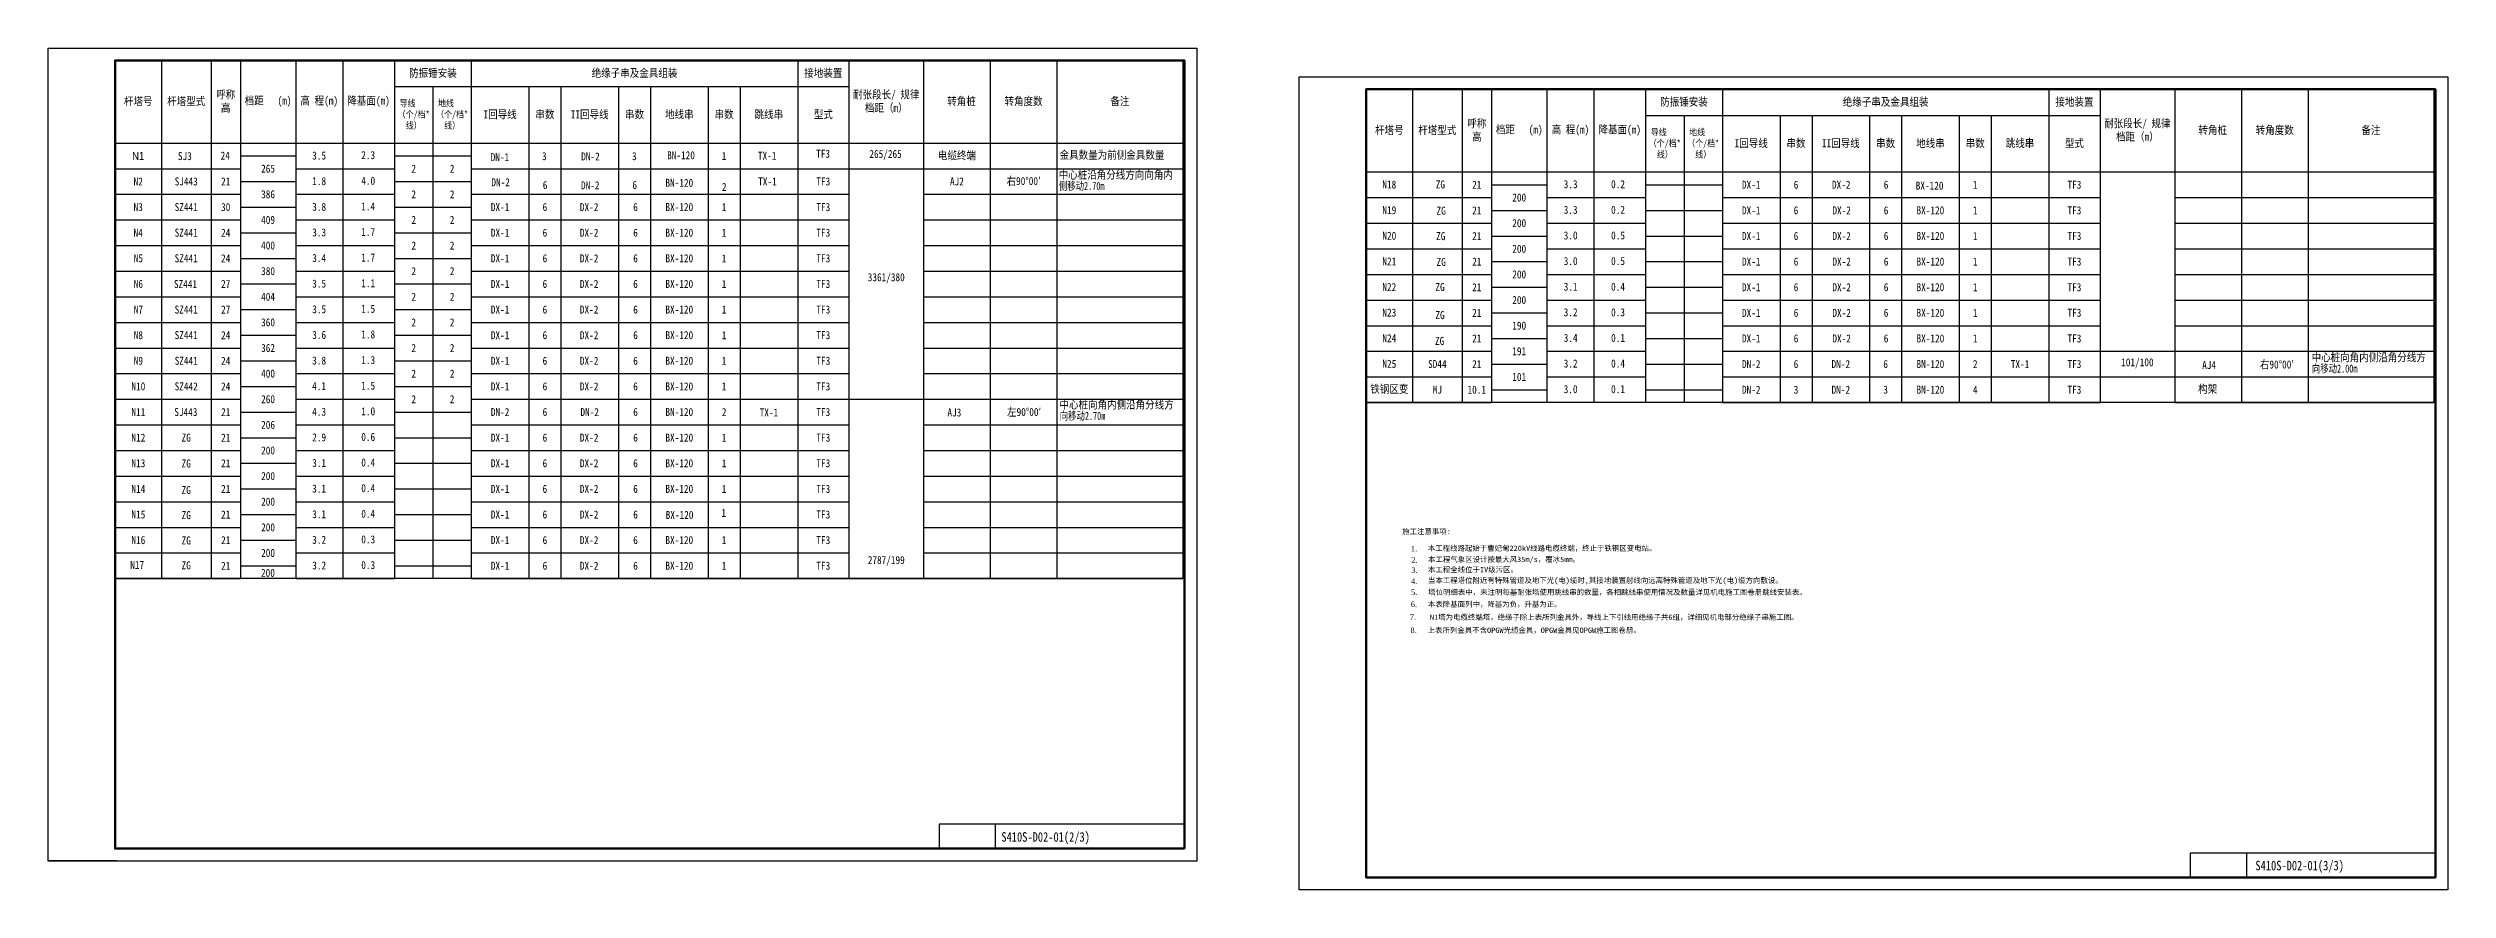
# Model space of a CAD drawing. Header units: millimetres. Extents: x 0 to 1427, y -8 to 300.
# Drawn here: x 550 to 1427, y -8 to 300 of the extents above; entities that cross this region are included whole.
import ezdxf

# ---------------------------------------------------------------- set-up
doc = ezdxf.new("R2010")
doc.units = ezdxf.units.MM
doc.layers.add('Level 1', color=7, linetype='Continuous', lineweight=0)
for name, color, linetype in [('NCPE_BORDER', 7, 'Continuous'), ('YLT_GridLine', 7, 'Continuous'), ('YLT_GridText', 7, 'Continuous')]:
    doc.layers.add(name, color=color, linetype=linetype)
doc.styles.add('NCPE_NAME', font='SimSun.ttf', dxfattribs={"width": 0.75, "height": 5})
doc.styles.get("Standard").update_dxf_attribs({"font": 'SimSun.ttf'})
doc.styles.add('WMF-Times New Roman0', font='TIMES.TTF')
doc.styles.add('WMF-宋体0', font='SimSun.ttf')
doc.styles.add('YLT_Grid', font='SimSun.ttf', dxfattribs={"width": 0.85})

msp = doc.modelspace()

# ---------------------------------------------------------------- linework, layer by layer
at = {"color": 0}
msp.add_line((964.89, 106.16), (574.5, 106.16), dxfattribs=at)
at = {"color": 0, "linetype": 'ByBlock'}
for p, q in [((875.95, 16.54), (965.46, 16.54)), ((875.95, 7.54), (875.95, 16.54)), ((896.45, 7.54), (896.45, 16.54)), ((875.95, 7.54), (965.46, 7.54)), ((1333.37, -3.02), (1333.37, 5.98)), ((1333.37, 5.98), (1422.88, 5.98)), ((1353.88, -3.02), (1353.88, 5.98)), ((1333.37, -3.02), (1422.88, -3.02))]:
    msp.add_line(p, q, dxfattribs=at)
at = {"color": 3, "linetype": 'Continuous', "lineweight": -3, "flags": 128}
for points in [[(970.04, 2.95), (550, 2.95), (550, 300), (970.04, 300)], [(1427.46, -7.61), (1007.42, -7.61), (1007.42, 289.44), (1427.46, 289.44)]]:
    msp.add_lwpolyline(points, close=True, dxfattribs=at)
at = {"color": 3, "linetype": 'Continuous', "lineweight": 53, "flags": 128}
for points in [[(965.46, 7.54), (574.5, 7.54), (574.5, 295.5), (965.46, 295.5)], [(1422.88, -3.02), (1031.92, -3.02), (1031.92, 284.94), (1422.88, 284.94)]]:
    msp.add_lwpolyline(points, close=True, dxfattribs=at)
at = {"layer": 'Level 1', "color": 3, "linetype": 'Continuous', "lineweight": -3}
for p, q in [((550, 295), (550, 300)), ((550, 3), (550, 8)), ((575, 3), (550, 3))]:
    msp.add_line(p, q, dxfattribs=at)
at = {"layer": 'NCPE_BORDER'}
for p, q in [((870.12, 218.48), (964.89, 218.48)), ((870.12, 134.24), (964.89, 134.24))]:
    msp.add_line(p, q, dxfattribs=at)
at = {"layer": 'NCPE_BORDER', "color": 0}
msp.add_line((842.82, 171.68), (870.12, 171.68), dxfattribs=at)
at = {"layer": 'YLT_GridLine', "color": 0, "lineweight": 25}
for p, q in [((591.46, 295.5), (591.46, 106.16)), ((609.6, 295.5), (609.6, 106.16)), ((620.32, 295.5), (620.32, 106.16)), ((640.6, 295.5), (640.6, 106.16)), ((657.76, 295.5), (657.76, 106.16)), ((676.68, 295.5), (676.68, 106.16)), ((704.76, 295.5), (704.76, 106.16)), ((824.1, 295.5), (824.1, 106.16)), ((842.82, 295.5), (842.82, 106.16)), ((870.12, 295.5), (870.12, 106.16)), ((894.49, 295.5), (894.49, 106.16)), ((918.87, 295.5), (918.87, 106.16)), ((676.68, 285.95), (842.82, 285.95)), ((690.72, 285.95), (690.72, 106.16)), ((725.82, 285.95), (725.82, 106.16)), ((737.52, 285.95), (737.52, 106.16)), ((758.58, 285.95), (758.58, 106.16)), ((770.28, 285.95), (770.28, 106.16)), ((791.34, 285.95), (791.34, 106.16)), ((803.04, 285.95), (803.04, 106.16)), ((1048.89, 284.94), (1048.89, 254.72)), ((1067.02, 284.94), (1067.02, 254.72)), ((1077.75, 284.94), (1077.75, 254.72)), ((1098.03, 284.94), (1098.03, 254.72)), ((1115.19, 284.94), (1115.19, 254.72)), ((1134.1, 284.94), (1134.1, 254.72)), ((1162.18, 284.94), (1162.18, 254.72)), ((1281.52, 284.94), (1281.52, 254.72)), ((1300.24, 284.94), (1300.24, 254.72)), ((1327.54, 284.94), (1327.54, 254.72)), ((1351.92, 284.94), (1351.92, 254.72)), ((1376.29, 284.94), (1376.29, 254.72)), ((1134.1, 275.39), (1300.24, 275.39)), ((1148.14, 275.39), (1148.14, 254.72)), ((1183.24, 275.39), (1183.24, 254.72)), ((1194.94, 275.39), (1194.94, 254.72)), ((1216, 275.39), (1216, 254.72)), ((1227.7, 275.39), (1227.7, 254.72)), ((1248.76, 275.39), (1248.76, 254.72)), ((1260.46, 275.39), (1260.46, 254.72)), ((574.5, 265.28), (964.89, 265.28)), ((574.5, 255.92), (620.32, 255.92)), ((620.32, 260.6), (640.6, 260.6)), ((640.6, 255.92), (676.68, 255.92)), ((676.68, 260.6), (704.76, 260.6)), ((704.76, 255.92), (964.89, 255.92)), ((1031.92, 254.72), (1077.75, 254.72)), ((1031.92, 254.72), (1422.31, 254.72)), ((1048.89, 254.72), (1048.89, 170.48)), ((1067.02, 254.72), (1067.02, 170.48)), ((1077.75, 254.72), (1077.75, 170.48)), ((1098.03, 254.72), (1098.03, 170.48)), ((1098.03, 254.72), (1134.1, 254.72)), ((1115.19, 254.72), (1115.19, 170.48)), ((1134.1, 254.72), (1134.1, 170.48)), ((1148.14, 254.72), (1148.14, 170.48)), ((1162.18, 254.72), (1162.18, 170.48)), ((1162.18, 254.72), (1422.31, 254.72)), ((1183.24, 254.72), (1183.24, 170.48)), ((1194.94, 254.72), (1194.94, 170.48)), ((1216, 254.72), (1216, 170.48)), ((1227.7, 254.72), (1227.7, 170.48)), ((1248.76, 254.72), (1248.76, 170.48)), ((1260.46, 254.72), (1260.46, 170.48)), ((1281.52, 254.72), (1281.52, 170.48)), ((1300.24, 254.72), (1300.24, 170.48)), ((1327.54, 254.72), (1327.54, 170.48)), ((1351.92, 254.72), (1351.92, 170.48)), ((1376.29, 254.72), (1376.29, 170.48)), ((574.5, 246.56), (620.32, 246.56)), ((620.32, 251.24), (640.6, 251.24)), ((640.6, 246.56), (676.68, 246.56)), ((676.68, 251.24), (704.76, 251.24)), ((704.76, 246.56), (842.82, 246.56)), ((870.12, 246.56), (964.89, 246.56)), ((1077.75, 250.04), (1098.03, 250.04)), ((1134.1, 250.04), (1162.18, 250.04)), ((574.5, 237.2), (620.32, 237.2)), ((620.32, 241.88), (640.6, 241.88)), ((640.6, 237.2), (676.68, 237.2)), ((676.68, 241.88), (704.76, 241.88)), ((704.76, 237.2), (842.82, 237.2)), ((870.12, 237.2), (964.89, 237.2)), ((1031.92, 245.36), (1077.75, 245.36)), ((1077.75, 240.68), (1098.03, 240.68)), ((1098.03, 245.36), (1134.1, 245.36)), ((1134.1, 240.68), (1162.18, 240.68)), ((1162.18, 245.36), (1300.24, 245.36)), ((1327.54, 245.36), (1422.31, 245.36)), ((620.32, 232.52), (640.6, 232.52)), ((676.68, 232.52), (704.76, 232.52)), ((1031.92, 236), (1077.75, 236)), ((1077.75, 231.32), (1098.03, 231.32)), ((1098.03, 236), (1134.1, 236)), ((1134.1, 231.32), (1162.18, 231.32)), ((1162.18, 236), (1300.24, 236)), ((1327.54, 236), (1422.31, 236)), ((574.5, 227.84), (620.32, 227.84)), ((620.32, 223.16), (640.6, 223.16)), ((640.6, 227.84), (676.68, 227.84)), ((676.68, 223.16), (704.76, 223.16)), ((704.76, 227.84), (842.82, 227.84)), ((870.12, 227.84), (964.89, 227.84)), ((1031.92, 226.64), (1077.75, 226.64)), ((1077.75, 221.96), (1098.03, 221.96)), ((1098.03, 226.64), (1134.1, 226.64)), ((1134.1, 221.96), (1162.18, 221.96)), ((1162.18, 226.64), (1300.24, 226.64)), ((1327.54, 226.64), (1422.31, 226.64)), ((574.5, 218.48), (620.32, 218.48)), ((620.32, 213.8), (640.6, 213.8)), ((640.6, 218.48), (676.68, 218.48)), ((676.68, 213.8), (704.76, 213.8)), ((704.76, 218.48), (842.82, 218.48)), ((1031.92, 217.28), (1077.75, 217.28)), ((1077.75, 212.6), (1098.03, 212.6)), ((1098.03, 217.28), (1134.1, 217.28)), ((1134.1, 212.6), (1162.18, 212.6)), ((1162.18, 217.28), (1300.24, 217.28)), ((1327.54, 217.28), (1422.31, 217.28)), ((574.5, 209.12), (620.32, 209.12)), ((620.32, 204.44), (640.6, 204.44)), ((640.6, 209.12), (676.68, 209.12)), ((676.68, 204.44), (704.76, 204.44)), ((704.76, 209.12), (842.82, 209.12)), ((870.12, 209.12), (964.89, 209.12)), ((1031.92, 207.92), (1077.75, 207.92)), ((1077.75, 203.24), (1098.03, 203.24)), ((1098.03, 207.92), (1134.1, 207.92)), ((1134.1, 203.24), (1162.18, 203.24)), ((1162.18, 207.92), (1300.24, 207.92)), ((1327.54, 207.92), (1422.31, 207.92)), ((574.5, 199.76), (620.32, 199.76)), ((620.32, 195.08), (640.6, 195.08)), ((640.6, 199.76), (676.68, 199.76)), ((676.68, 195.08), (704.76, 195.08)), ((704.76, 199.76), (842.82, 199.76)), ((870.12, 199.76), (964.89, 199.76)), ((1031.92, 198.56), (1077.75, 198.56)), ((1077.75, 193.88), (1098.03, 193.88)), ((1098.03, 198.56), (1134.1, 198.56)), ((1134.1, 193.88), (1162.18, 193.88)), ((1162.18, 198.56), (1300.24, 198.56)), ((1327.54, 198.56), (1422.31, 198.56)), ((574.5, 190.4), (620.32, 190.4)), ((620.32, 185.72), (640.6, 185.72)), ((640.6, 190.4), (676.68, 190.4)), ((676.68, 185.72), (704.76, 185.72)), ((704.76, 190.4), (842.82, 190.4)), ((870.12, 190.4), (964.89, 190.4)), ((1031.92, 189.2), (1077.75, 189.2)), ((1077.75, 184.52), (1098.03, 184.52)), ((1098.03, 189.2), (1134.1, 189.2)), ((1134.1, 184.52), (1162.18, 184.52)), ((1162.18, 189.2), (1422.31, 189.2)), ((574.5, 181.04), (620.32, 181.04)), ((620.32, 176.36), (640.6, 176.36)), ((640.6, 181.04), (676.68, 181.04)), ((676.68, 176.36), (704.76, 176.36)), ((704.76, 181.04), (842.82, 181.04)), ((870.12, 181.04), (964.89, 181.04)), ((1031.92, 179.84), (1077.75, 179.84)), ((1098.03, 179.84), (1134.1, 179.84)), ((1162.18, 179.84), (1327.54, 179.84)), ((1327.54, 179.84), (1422.31, 179.84)), ((574.5, 171.68), (620.32, 171.68)), ((620.32, 167), (640.6, 167)), ((640.6, 171.68), (676.68, 171.68)), ((676.68, 167), (704.76, 167)), ((704.76, 171.68), (842.82, 171.68)), ((870.12, 171.68), (964.89, 171.68)), ((1031.92, 170.48), (1077.75, 170.48)), ((1077.75, 175.16), (1098.03, 175.16)), ((1134.1, 175.16), (1162.18, 175.16)), ((1162.18, 170.48), (1300.24, 170.48)), ((1327.54, 170.48), (1422.31, 170.48)), ((574.5, 162.32), (620.32, 162.32)), ((640.6, 162.32), (676.68, 162.32)), ((704.76, 162.32), (842.82, 162.32)), ((870.12, 162.32), (964.89, 162.32)), ((574.5, 152.96), (620.32, 152.96)), ((620.32, 157.64), (640.6, 157.64)), ((640.6, 152.96), (676.68, 152.96)), ((676.68, 157.64), (704.76, 157.64)), ((704.76, 152.96), (842.82, 152.96)), ((870.12, 152.96), (964.89, 152.96)), ((574.5, 143.6), (620.32, 143.6)), ((620.32, 148.28), (640.6, 148.28)), ((640.6, 143.6), (676.68, 143.6)), ((676.68, 148.28), (704.76, 148.28)), ((704.76, 143.6), (842.82, 143.6)), ((870.12, 143.6), (964.89, 143.6)), ((574.5, 134.24), (620.32, 134.24)), ((620.32, 138.92), (640.6, 138.92)), ((640.6, 134.24), (676.68, 134.24)), ((676.68, 138.92), (704.76, 138.92)), ((704.76, 134.24), (842.82, 134.24)), ((574.5, 124.88), (620.32, 124.88)), ((620.32, 129.56), (640.6, 129.56)), ((640.6, 124.88), (676.68, 124.88)), ((676.68, 129.56), (704.76, 129.56)), ((704.76, 124.88), (842.82, 124.88)), ((870.12, 124.88), (964.89, 124.88)), ((574.5, 115.52), (620.32, 115.52)), ((620.32, 120.2), (640.6, 120.2)), ((640.6, 115.52), (676.68, 115.52)), ((676.68, 120.2), (704.76, 120.2)), ((704.76, 115.52), (842.82, 115.52)), ((870.12, 115.52), (964.89, 115.52)), ((574.5, 106.16), (620.32, 106.16)), ((620.32, 110.84), (640.6, 110.84)), ((640.6, 106.16), (676.68, 106.16)), ((676.68, 110.84), (704.76, 110.84)), ((704.76, 106.16), (964.89, 106.16))]:
    msp.add_line(p, q, dxfattribs=at)
for points in [[(574.5, 295.5), (964.89, 295.5), (964.89, 106.16)], [(574.5, 106.16), (574.5, 295.5)], [(1031.92, 254.72), (1031.92, 284.94)], [(1031.92, 284.94), (1422.31, 284.94), (1422.31, 254.72)], [(1422.31, 254.72), (1422.31, 170.48), (1031.92, 170.48), (1031.92, 254.72)]]:
    msp.add_lwpolyline(points, dxfattribs=at)

# ---------------------------------------------------------------- texts
at = {"color": 7, "lineweight": 0}
for s, height, style, p in [('施工注意事项:', 1.938, 'WMF-宋体0', (1045.1, 122.39)), ('1.', 2.028, 'WMF-Times New Roman0', (1048.29, 116.09)), ('本工程线路起始于曹妃甸220kV线路电缆终端，终止于铁钢区变电站。', 1.9383, 'WMF-宋体0', (1054.48, 116.28)), ('本工程气象区设计按最大风35m/s，覆冰5mm。', 1.9383, 'WMF-宋体0', (1054.55, 112.21)), ('4.', 2.028, 'WMF-Times New Roman0', (1048.33, 104.26)), ('2.', 2.028, 'WMF-Times New Roman0', (1048.41, 111.93)), ('3.', 2.028, 'WMF-Times New Roman0', (1048.46, 108.26)), ('本工程全线位于IV级污区。', 1.9383, 'WMF-宋体0', (1054.53, 108.46)), ('当本工程塔位附近有特殊管道及地下光(电)缆时,其接地装置射线向远离特殊管道及地下光(电)缆方向敷设。', 1.9383, 'WMF-宋体0', (1054.53, 104.53)), ('6.', 2.028, 'WMF-Times New Roman0', (1048.25, 95.74)), ('5.', 2.028, 'WMF-Times New Roman0', (1048.33, 100.16)), ('本表降基面列中，降基为负，升基为正。', 1.9383, 'WMF-宋体0', (1054.53, 95.82)), ('塔位明细表中，未注明每基耐张塔使用跳线串的数量，各相跳线串使用情况及数量详见机电施工图卷册跳线安装表。', 1.9383, 'WMF-宋体0', (1054.61, 100.23)), ('7.', 2.028, 'WMF-Times New Roman0', (1047.87, 91.02)), ('8.', 2.028, 'WMF-Times New Roman0', (1048.13, 86.25)), ('上表所列金具不含OPGW光缆金具，OPGW金具见OPGW施工图卷册。', 1.9383, 'WMF-宋体0', (1054.41, 86.32)), ('N1塔为电缆终端塔，绝缘子除上表所列金具外，导线上下引线用绝缘子共6组，详细见机电部分绝缘子串施工图。', 1.9383, 'WMF-宋体0', (1055.24, 91.09))]:
    msp.add_text(s, height=height, dxfattribs=dict(at, style=style)).set_placement(p)
at = {"color": 1, "width": 0.8}
for s, p in [('S410S-D02-01(2/3)', (898.56, 10.02)), ('S410S-D02-01(3/3)', (1357.04, -0.44))]:
    msp.add_text(s, height=3.5, dxfattribs=at).set_placement(p)
at = {"layer": 'NCPE_BORDER', "char_height": 2.925, "width": 17.4933, "attachment_point": 1, "style": 'NCPE_NAME'}
for s, insert in [('侧移动2.70m', (919.58, 251.05)), ('向移动2.00m', (1377.68, 184.36)), ('向移动2.70m', (919.88, 167.09))]:
    msp.add_mtext(s, dxfattribs=dict(at, insert=insert))
at = {"layer": 'YLT_GridText', "color": 0, "attachment_point": 5, "style": 'YLT_Grid'}
for s, insert, char_height, width in [('防振锤安装', (690.72, 290.72), 2.925, 26.13), ('绝缘子串及金具组装', (764.43, 290.72), 2.925, 117.39), ('接地装置', (833.46, 290.72), 2.925, 16.77), ('杆塔号', (582.98, 280.39), 2.925, 15.015), ('杆塔型式', (600.53, 280.39), 2.925, 16.185), ('呼称高', (614.96, 280.39), 2.925, 8.775), ('档距   (m)', (630.46, 280.39), 2.925, 18.33), ('高 程(m)', (649.18, 280.39), 2.925, 15.21), ('降基面(m)', (667.22, 280.39), 2.925, 16.965), ('导线     （个/档*线）', (683.7, 275.61), 2.4375, 12.09), ('地线    （个/档*线）', (697.74, 275.61), 2.4375, 12.09), ('耐张段长/ 规律档距（m）', (856.47, 280.39), 2.925, 25.35), ('  转角桩', (882.31, 280.39), 2.925, 22.425), ('转角度数', (906.68, 280.39), 2.925, 22.425), ('备注', (941.88, 280.39), 2.925, 44.07), ('防振锤安装', (1148.14, 280.16), 2.925, 26.13), ('绝缘子串及金具组装', (1221.85, 280.16), 2.925, 117.39), ('接地装置', (1290.88, 280.16), 2.925, 16.77), ('I回导线', (715.29, 275.61), 2.925, 19.11), ('串数', (731.67, 275.61), 2.925, 9.75), ('II回导线', (748.05, 275.61), 2.925, 19.11), ('串数', (764.43, 275.61), 2.925, 9.75), ('地线串', (780.81, 275.61), 2.925, 19.11), ('串数', (797.19, 275.61), 2.925, 9.75), ('跳线串', (813.57, 275.61), 2.925, 19.11), ('型式', (833.46, 275.61), 2.925, 16.77), ('呼称高', (1072.38, 269.83), 2.925, 8.775), ('档距   (m)', (1087.89, 269.83), 2.925, 18.33), ('高 程(m)', (1106.61, 269.83), 2.925, 15.21), ('降基面(m)', (1124.64, 269.83), 2.925, 16.965), ('耐张段长/ 规律档距（m）', (1313.89, 269.83), 2.925, 25.35), ('杆塔号', (1040.4, 269.83), 2.925, 15.015), ('杆塔型式', (1057.95, 269.83), 2.925, 16.185), ('导线     （个/档*线）', (1141.12, 265.05), 2.4375, 12.09), ('地线    （个/档*线）', (1155.16, 265.05), 2.4375, 12.09), ('I回导线', (1172.71, 265.05), 2.925, 19.11), ('串数', (1189.09, 265.05), 2.925, 9.75), ('II回导线', (1205.47, 265.05), 2.925, 19.11), ('串数', (1221.85, 265.05), 2.925, 9.75), ('地线串', (1238.23, 265.05), 2.925, 19.11), ('串数', (1254.61, 265.05), 2.925, 9.75), ('跳线串', (1270.99, 265.05), 2.925, 19.11), ('型式', (1290.88, 265.05), 2.925, 16.77), ('  转角桩', (1339.73, 269.83), 2.925, 22.425), ('转角度数', (1364.1, 269.83), 2.925, 22.425), ('备注', (1399.3, 269.83), 2.925, 44.07), ('{\\fArial|b0|i0|c0|p32;N1}', (582.98, 260.6), 2.925, 15.015), ('SJ3', (600.04, 260.5), 2.925, 16.185), ('24', (614.8, 260.69), 2.925, 8.775), ('265', (630.46, 255.92), 2.925, 18.33), ('3.5', (649.13, 260.7), 2.925, 15.21), ('2.3', (667.07, 260.86), 2.925, 15.21), ('2', (683.7, 255.92), 2.92, 12.09), ('2', (697.74, 255.92), 2.92, 12.09), ('DN-1', (715.21, 260.13), 2.925, 19.11), ('3', (731.44, 260.48), 2.92, 9.75), ('DN-2', (748.34, 260.38), 2.925, 19.11), ('3', (764.35, 260.47), 2.92, 9.75), ('BN-120', (781.43, 260.81), 2.925, 19.11), ('1', (797.14, 260.57), 2.92, 9.75), ('TX-1', (812.94, 260.62), 2.925, 19.11), ('TF3', (833.38, 261.34), 2.925, 16.77), ('265/265', (856.22, 260.94), 2.925, 25.35), ('电缆终端', (882.31, 260.6), 2.925, 22.425), ('中心桩沿角分线方向向角内', (940.39, 253.49), 2.925, 44.2932), ('金具数量为前侧金具数量', (939, 260.79), 2.925, 44.2932), ('N2', (582.98, 251.24), 2.925, 15.015), ('SJ443', (600.53, 251.24), 2.925, 16.185), ('21', (614.96, 251.24), 2.925, 8.775), ('386', (630.46, 246.56), 2.925, 18.33), ('1.8', (649.13, 251.34), 2.925, 15.21), ('4.0', (667.07, 251.5), 2.925, 15.21), ('2', (683.7, 246.56), 2.92, 12.09), ('2', (697.74, 246.56), 2.92, 12.09), ('DN-2', (715.48, 250.97), 2.925, 19.11), ('6', (731.75, 249.93), 2.92, 9.75), ('DN-2', (748.24, 249.84), 2.925, 19.11), ('6', (764.51, 249.93), 2.92, 9.75), ('BN-120', (780.81, 250.73), 2.925, 19.11), ('2', (797.22, 249.27), 2.92, 9.75), ('TX-1', (813.03, 251.24), 2.925, 19.11), ('TF3', (833.46, 251.24), 2.925, 16.77), ('AJ2', (882.31, 251.24), 2.925, 22.425), ('右90°00′', (906.68, 251.24), 2.925, 22.425), ('N18', (1040.4, 250.12), 2.925, 15.015), ('ZG', (1059.08, 250.13), 2.925, 16.185), ('21', (1072.38, 250.04), 2.925, 8.775), ('200', (1087.89, 245.36), 2.925, 18.33), ('3.3', (1106.69, 250.23), 2.925, 15.21), ('0.2', (1124.02, 250.23), 2.925, 15.21), ('D{\\fFangSong_GB2312|b0|i0|c134|p49;X}-1', (1172.71, 250.04), 2.925, 19.11), ('6', (1189.09, 250.04), 2.92, 9.75), ('D{\\fFangSong_GB2312|b0|i0|c134|p49;X}-2', (1205.62, 250.04), 2.925, 19.11), ('6', (1222.02, 250.04), 2.92, 9.75), ('BX-120', (1237.93, 249.7), 2.925, 19.11), ('1', (1254.61, 250.04), 2.92, 9.75), ('TF3', (1290.88, 250.04), 2.925, 16.77), ('N3', (582.98, 241.88), 2.925, 15.015), ('SZ441', (600.53, 241.88), 2.925, 16.185), ('30', (614.96, 241.88), 2.925, 8.775), ('409', (630.46, 237.2), 2.925, 18.33), ('3.8', (649.13, 241.98), 2.925, 15.21), ('1.4', (667.07, 242.14), 2.925, 15.21), ('2', (683.7, 237.2), 2.92, 12.09), ('2', (697.74, 237.2), 2.92, 12.09), ('DX-1', (715.29, 241.88), 2.925, 19.11), ('6', (731.67, 241.88), 2.92, 9.75), ('DX-2', (747.84, 241.88), 2.925, 19.11), ('6', (764.8, 241.88), 2.92, 9.75), ('BX-120', (780.81, 241.88), 2.925, 19.11), ('1', (797.19, 241.88), 2.92, 9.75), ('TF3', (833.46, 241.88), 2.925, 16.77), ('N19', (1040.4, 240.76), 2.925, 15.015), ('ZG', (1059.35, 240.55), 2.925, 16.185), ('21', (1072.38, 240.68), 2.925, 8.775), ('200', (1087.89, 236), 2.925, 18.33), ('3.3', (1106.69, 240.87), 2.925, 15.21), ('0.2', (1124.02, 240.87), 2.925, 15.21), ('DX-1', (1172.71, 240.68), 2.925, 19.11), ('6', (1189.09, 240.68), 2.92, 9.75), ('DX-2', (1205.77, 240.68), 2.925, 19.11), ('6', (1222.02, 240.68), 2.92, 9.75), ('BX-120', (1238.23, 240.68), 2.925, 19.11), ('1', (1254.61, 240.68), 2.92, 9.75), ('TF3', (1290.88, 240.68), 2.925, 16.77), ('N4', (582.98, 232.52), 2.925, 15.015), ('SZ441', (600.53, 232.52), 2.925, 16.185), ('24', (614.96, 232.52), 2.925, 8.775), ('400', (630.46, 227.84), 2.925, 18.33), ('3.3', (649.13, 232.62), 2.925, 15.21), ('1.7', (667.07, 232.78), 2.925, 15.21), ('2', (683.7, 227.84), 2.92, 12.09), ('2', (697.74, 227.84), 2.92, 12.09), ('DX-1', (715.29, 232.52), 2.925, 19.11), ('6', (731.67, 232.52), 2.92, 9.75), ('DX-2', (747.84, 232.52), 2.925, 19.11), ('6', (764.8, 232.52), 2.92, 9.75), ('BX-120', (780.81, 232.52), 2.925, 19.11), ('1', (797.19, 232.52), 2.92, 9.75), ('TF3', (833.46, 232.52), 2.925, 16.77), ('N20', (1040.4, 231.4), 2.925, 15.015), ('ZG', (1059.21, 231.26), 2.925, 16.185), ('21', (1072.38, 231.32), 2.925, 8.775), ('3.0', (1106.69, 231.51), 2.925, 15.21), ('0.5', (1124.02, 231.51), 2.925, 15.21), ('DX-1', (1172.71, 231.32), 2.925, 19.11), ('6', (1189.09, 231.32), 2.92, 9.75), ('DX-2', (1205.77, 231.32), 2.925, 19.11), ('6', (1222.02, 231.32), 2.92, 9.75), ('BX-120', (1238.23, 231.32), 2.925, 19.11), ('1', (1254.61, 231.32), 2.92, 9.75), ('TF3', (1290.88, 231.32), 2.925, 16.77), ('N5', (583.04, 223.17), 2.925, 15.015), ('SZ441', (600.53, 223.16), 2.925, 16.185), ('24', (614.96, 223.16), 2.925, 8.775), ('380', (630.46, 218.48), 2.925, 18.33), ('3.4', (649.13, 223.26), 2.925, 15.21), ('1.7', (667.07, 223.42), 2.925, 15.21), ('2', (683.7, 218.48), 2.92, 12.09), ('2', (697.74, 218.48), 2.92, 12.09), ('DX-1', (715.29, 223.16), 2.925, 19.11), ('6', (731.67, 223.16), 2.92, 9.75), ('DX-2', (747.84, 223.16), 2.925, 19.11), ('6', (764.8, 223.16), 2.92, 9.75), ('BX-120', (780.81, 223.16), 2.925, 19.11), ('1', (797.19, 223.16), 2.92, 9.75), ('TF3', (833.46, 223.16), 2.925, 16.77), ('N21', (1040.4, 222.04), 2.925, 15.015), ('ZG', (1059.35, 221.82), 2.925, 16.185), ('21', (1072.38, 221.96), 2.925, 8.775), ('200', (1087.89, 226.64), 2.925, 18.33), ('3.0', (1106.69, 222.15), 2.925, 15.21), ('0.5', (1124.02, 222.15), 2.925, 15.21), ('DX-1', (1172.71, 221.96), 2.925, 19.11), ('6', (1189.09, 221.96), 2.92, 9.75), ('DX-2', (1205.77, 221.96), 2.925, 19.11), ('6', (1222.02, 221.96), 2.92, 9.75), ('BX-120', (1238.23, 221.96), 2.925, 19.11), ('1', (1254.61, 221.96), 2.92, 9.75), ('TF3', (1290.88, 221.96), 2.925, 16.77), ('N6', (583.04, 213.81), 2.925, 15.015), ('SZ441', (600.27, 213.75), 2.925, 16.185), ('27', (614.96, 213.8), 2.925, 8.775), ('3.5', (649.13, 213.9), 2.925, 15.21), ('1.1', (667.07, 214.06), 2.925, 15.21), ('D{\\fFangSong_GB2312|b0|i0|c134|p49;X}-1', (715.29, 213.8), 2.925, 19.11), ('6', (731.67, 213.8), 2.92, 9.75), ('D{\\fFangSong_GB2312|b0|i0|c134|p49;X}-2', (747.84, 213.8), 2.925, 19.11), ('6', (764.8, 213.8), 2.92, 9.75), ('B{\\fFangSong_GB2312|b0|i0|c134|p49;X}-120', (780.81, 213.8), 2.925, 19.11), ('1', (797.19, 213.8), 2.92, 9.75), ('TF3', (833.46, 213.8), 2.925, 16.77), ('3361/380', (856.47, 215.91), 2.925, 25.35), ('N22', (1040.4, 212.68), 2.925, 15.015), ('ZG', (1058.94, 212.66), 2.925, 16.185), ('21', (1072.38, 212.6), 2.925, 8.775), ('200', (1087.89, 217.28), 2.925, 18.33), ('3.1', (1106.69, 212.79), 2.925, 15.21), ('0.4', (1124.02, 212.79), 2.925, 15.21), ('DX-1', (1172.71, 212.6), 2.925, 19.11), ('6', (1189.09, 212.6), 2.92, 9.75), ('DX-2', (1205.77, 212.6), 2.925, 19.11), ('6', (1222.02, 212.6), 2.92, 9.75), ('BX-120', (1238.23, 212.6), 2.925, 19.11), ('1', (1254.61, 212.6), 2.92, 9.75), ('TF3', (1290.88, 212.6), 2.925, 16.77), ('N7', (583.04, 204.45), 2.925, 15.015), ('SZ441', (600.53, 204.44), 2.925, 16.185), ('27', (614.96, 204.44), 2.925, 8.775), ('404', (630.46, 209.12), 2.925, 18.33), ('3.5', (649.13, 204.54), 2.925, 15.21), ('1.5', (667.07, 204.7), 2.925, 15.21), ('2', (683.7, 209.12), 2.92, 12.09), ('2', (697.74, 209.12), 2.92, 12.09), ('DX-1', (715.29, 204.44), 2.925, 19.11), ('6', (731.67, 204.44), 2.92, 9.75), ('DX-2', (747.84, 204.44), 2.925, 19.11), ('6', (764.8, 204.44), 2.92, 9.75), ('BX-120', (780.81, 204.44), 2.925, 19.11), ('1', (797.19, 204.44), 2.92, 9.75), ('TF3', (833.46, 204.44), 2.925, 16.77), ('N23', (1040.4, 203.32), 2.925, 15.015), ('ZG', (1058.94, 202.4), 2.925, 16.185), ('21', (1072.38, 203.24), 2.925, 8.775), ('200', (1087.89, 207.92), 2.925, 18.33), ('3.2', (1106.69, 203.43), 2.925, 15.21), ('0.3', (1124.02, 203.43), 2.925, 15.21), ('DX-1', (1172.71, 203.24), 2.925, 19.11), ('6', (1189.09, 203.24), 2.92, 9.75), ('DX-2', (1205.77, 203.24), 2.925, 19.11), ('6', (1222.02, 203.24), 2.92, 9.75), ('BX-120', (1238.23, 203.24), 2.925, 19.11), ('1', (1254.61, 203.24), 2.92, 9.75), ('TF3', (1290.88, 203.24), 2.925, 16.77), ('N8', (583.04, 195.09), 2.925, 15.015), ('SZ441', (600.53, 195.08), 2.925, 16.185), ('24', (614.96, 195.08), 2.925, 8.775), ('360', (630.46, 199.76), 2.925, 18.33), ('3.6', (649.13, 195.18), 2.925, 15.21), ('1.8', (667.07, 195.34), 2.925, 15.21), ('2', (683.7, 199.76), 2.92, 12.09), ('2', (697.74, 199.76), 2.92, 12.09), ('DX-1', (715.29, 195.08), 2.925, 19.11), ('6', (731.67, 195.08), 2.92, 9.75), ('DX-2', (747.84, 195.08), 2.925, 19.11), ('6', (764.8, 195.08), 2.92, 9.75), ('BX-120', (780.81, 195.08), 2.925, 19.11), ('1', (797.19, 195.08), 2.92, 9.75), ('TF3', (833.46, 195.08), 2.925, 16.77), ('N24', (1040.4, 193.96), 2.925, 15.015), ('ZG', (1058.8, 192.97), 2.925, 16.185), ('21', (1072.38, 193.88), 2.925, 8.775), ('190', (1087.89, 198.56), 2.925, 18.33), ('3.4', (1106.69, 194.07), 2.925, 15.21), ('0.1', (1124.02, 194.07), 2.925, 15.21), ('DX-1', (1172.71, 193.88), 2.925, 19.11), ('6', (1189.09, 193.88), 2.92, 9.75), ('DX-2', (1205.77, 193.88), 2.925, 19.11), ('6', (1222.02, 193.88), 2.92, 9.75), ('BX-120', (1238.23, 193.88), 2.925, 19.11), ('1', (1254.61, 193.88), 2.92, 9.75), ('TF3', (1290.88, 193.88), 2.925, 16.77), ('N9', (583.04, 185.73), 2.925, 15.015), ('SZ441', (600.53, 185.72), 2.925, 16.185), ('24', (614.96, 185.72), 2.925, 8.775), ('362', (630.46, 190.4), 2.925, 18.33), ('3.8', (649.13, 185.82), 2.925, 15.21), ('1.3', (667.07, 185.98), 2.925, 15.21), ('2', (683.7, 190.4), 2.92, 12.09), ('2', (697.74, 190.4), 2.92, 12.09), ('DX-1', (715.29, 185.72), 2.925, 19.11), ('6', (731.67, 185.72), 2.92, 9.75), ('DX-2', (747.84, 185.72), 2.925, 19.11), ('6', (764.8, 185.72), 2.92, 9.75), ('BX-120', (780.81, 185.72), 2.925, 19.11), ('1', (797.19, 185.72), 2.92, 9.75), ('TF3', (833.46, 185.72), 2.925, 16.77), ('N25', (1040.4, 184.6), 2.925, 15.015), ('SD44', (1057.95, 184.52), 2.925, 16.185), ('21', (1072.38, 184.52), 2.925, 8.775), ('191', (1087.89, 189.2), 2.925, 18.33), ('3.2', (1106.69, 184.71), 2.925, 15.21), ('0.4', (1124.02, 184.71), 2.925, 15.21), ('DN-2', (1172.71, 184.52), 2.925, 19.11), ('6', (1189.09, 184.52), 2.92, 9.75), ('DN-2', (1205.47, 184.52), 2.925, 19.11), ('6', (1221.85, 184.52), 2.92, 9.75), ('BN-120', (1238.23, 184.52), 2.925, 19.11), ('2', (1254.61, 184.52), 2.92, 9.75), ('TX-1', (1270.99, 184.52), 2.925, 19.11), ('TF3', (1290.88, 184.52), 2.925, 16.77), ('101/100', (1313.89, 184.82), 2.925, 25.35), ('AJ4', (1340.12, 184.18), 2.925, 22.425), ('右90°00′', (1364.91, 184.21), 2.925, 22.425), ('中心桩向角内侧沿角分线方', (1398.48, 186.8), 2.925, 44.2932), ('N10', (583.04, 176.37), 2.925, 15.015), ('SZ442', (600.53, 176.36), 2.925, 16.185), ('24', (614.96, 176.36), 2.925, 8.775), ('400', (630.46, 181.04), 2.925, 18.33), ('4.1', (649.13, 176.46), 2.925, 15.21), ('1.5', (667.07, 176.62), 2.925, 15.21), ('2', (683.7, 181.04), 2.92, 12.09), ('2', (697.74, 181.04), 2.92, 12.09), ('DX-1', (715.29, 176.36), 2.925, 19.11), ('6', (731.67, 176.36), 2.92, 9.75), ('DX-2', (747.84, 176.36), 2.925, 19.11), ('6', (764.8, 176.36), 2.92, 9.75), ('BX-120', (780.81, 176.36), 2.925, 19.11), ('1', (797.19, 176.36), 2.92, 9.75), ('TF3', (833.46, 176.36), 2.925, 16.77), ('铁钢区变', (1040.4, 175.24), 2.925, 15.015), ('MJ', (1057.95, 175.16), 2.925, 16.185), ('10.1', (1072.38, 175.16), 2.925, 8.775), ('101', (1087.89, 179.84), 2.925, 18.33), ('3.0', (1106.69, 175.35), 2.925, 15.21), ('0.1', (1124.02, 175.35), 2.925, 15.21), ('{\\fFangSong_GB2312|b0|i0|c134|p49;DN}-2', (1172.71, 175.16), 2.925, 19.11), ('3', (1189.09, 175.16), 2.92, 9.75), ('{\\fFangSong_GB2312|b0|i0|c134|p49;DN-2}', (1205.47, 175.16), 2.925, 19.11), ('3', (1221.85, 175.16), 2.92, 9.75), ('{\\fFangSong_GB2312|b0|i0|c134|p49;BN-120}', (1238.23, 175.16), 2.925, 19.11), ('4', (1254.61, 175.16), 2.92, 9.75), ('TF3', (1290.88, 175.16), 2.925, 16.77), ('构架', (1339.6, 175.26), 2.925, 22.425), ('N11', (583.04, 167.01), 2.925, 15.015), ('SJ443', (600.4, 167), 2.925, 16.185), ('21', (614.96, 167), 2.925, 8.775), ('260', (630.46, 171.68), 2.925, 18.33), ('4.3', (649.13, 167.1), 2.925, 15.21), ('1.0', (667.07, 167.26), 2.925, 15.21), ('2', (683.7, 171.68), 2.92, 12.09), ('2', (697.74, 171.68), 2.92, 12.09), ('{\\fFangSong_GB2312|b0|i0|c134|p49;DN}-2', (715.29, 167), 2.925, 19.11), ('6', (731.67, 167), 2.92, 9.75), ('{\\fFangSong_GB2312|b0|i0|c134|p49;DN}-2', (748.05, 167), 2.925, 19.11), ('6', (764.8, 167), 2.92, 9.75), ('{\\fFangSong_GB2312|b0|i0|c134|p49;BN-12}0', (780.81, 167), 2.925, 19.11), ('2', (797.19, 167), 2.92, 9.75), ('TX-1', (813.57, 166.85), 2.925, 19.11), ('TF3', (833.46, 167), 2.925, 16.77), ('AJ3', (881.38, 166.83), 2.925, 22.425), ('左90°00′', (906.86, 166.93), 2.925, 22.425), ('中心桩向角内侧沿角分线方', (940.69, 169.53), 2.925, 44.2932), ('N12', (583.04, 157.65), 2.925, 15.015), ('ZG', (600.53, 157.64), 2.925, 16.185), ('21', (614.96, 157.64), 2.925, 8.775), ('206', (630.46, 162.32), 2.925, 18.33), ('2.9', (649.13, 157.74), 2.925, 15.21), ('0.6', (667.07, 157.9), 2.925, 15.21), ('DX-1', (715.29, 157.64), 2.925, 19.11), ('6', (731.67, 157.64), 2.92, 9.75), ('DX-2', (747.84, 157.64), 2.925, 19.11), ('6', (764.8, 157.64), 2.92, 9.75), ('BX-120', (780.81, 157.64), 2.925, 19.11), ('1', (797.19, 157.64), 2.92, 9.75), ('TF3', (833.46, 157.64), 2.925, 16.77), ('N13', (583.04, 148.29), 2.925, 15.015), ('ZG', (600.53, 148.19), 2.925, 16.185), ('21', (614.96, 148.28), 2.925, 8.775), ('200', (630.46, 152.96), 2.925, 18.33), ('3.1', (649.13, 148.38), 2.925, 15.21), ('0.4', (667.07, 148.54), 2.925, 15.21), ('DX-1', (715.29, 148.28), 2.925, 19.11), ('6', (731.67, 148.28), 2.92, 9.75), ('DX-2', (747.84, 148.28), 2.925, 19.11), ('6', (764.8, 148.28), 2.92, 9.75), ('BX-120', (780.81, 148.28), 2.925, 19.11), ('1', (797.19, 148.28), 2.92, 9.75), ('TF3', (833.46, 148.28), 2.925, 16.77), ('200', (630.46, 143.6), 2.925, 18.33), ('3.1', (649.13, 139.02), 2.925, 15.21), ('0.4', (667.07, 139.18), 2.925, 15.21), ('BX-120', (780.81, 138.92), 2.925, 19.11), ('TF3', (833.46, 138.92), 2.925, 16.77), ('N14', (583.04, 138.93), 2.925, 15.015), ('ZG', (600.53, 138.49), 2.925, 16.185), ('21', (614.96, 138.92), 2.925, 8.775), ('200', (630.46, 134.24), 2.925, 18.33), ('DX-1', (715.29, 138.92), 2.925, 19.11), ('6', (731.67, 138.92), 2.92, 9.75), ('DX-2', (747.84, 138.92), 2.925, 19.11), ('6', (764.8, 138.92), 2.92, 9.75), ('1', (797.19, 138.92), 2.92, 9.75), ('N15', (583.04, 129.57), 2.925, 15.015), ('ZG', (600.53, 129.31), 2.925, 16.185), ('21', (614.96, 129.56), 2.925, 8.775), ('200', (630.46, 124.88), 2.925, 18.33), ('3.1', (649.13, 129.66), 2.925, 15.21), ('0.4', (667.07, 129.82), 2.925, 15.21), ('{\\fFangSong_GB2312|b0|i0|c134|p49;DX-1}', (715.29, 129.56), 2.925, 19.11), ('6', (731.67, 129.56), 2.92, 9.75), ('{\\fFangSong_GB2312|b0|i0|c134|p49;DX-2}', (747.84, 129.56), 2.925, 19.11), ('6', (764.8, 129.56), 2.92, 9.75), ('BX-120', (780.91, 129.4), 2.925, 19.11), ('1', (797.05, 130.15), 2.92, 9.75), ('TF3', (833.46, 129.56), 2.925, 16.77), ('N16', (583.04, 120.21), 2.925, 15.015), ('ZG', (600.53, 120.06), 2.925, 16.185), ('21', (614.96, 120.2), 2.925, 8.775), ('200', (630.46, 115.52), 2.925, 18.33), ('3.2', (649.13, 120.3), 2.925, 15.21), ('0.3', (667.07, 120.46), 2.925, 15.21), ('DX-1', (715.29, 120.2), 2.925, 19.11), ('6', (731.67, 120.2), 2.92, 9.75), ('DX-2', (747.84, 120.2), 2.925, 19.11), ('6', (764.8, 120.2), 2.92, 9.75), ('BX-120', (780.81, 120.2), 2.925, 19.11), ('1', (797.19, 120.2), 2.92, 9.75), ('TF3', (833.46, 120.2), 2.925, 16.77), ('2787/199', (856.47, 112.57), 2.925, 25.35), ('N17', (582.6, 111.17), 2.925, 15.015), ('ZG', (600.53, 110.98), 2.925, 16.185), ('21', (614.96, 110.84), 2.925, 8.775), ('200', (630.41, 108.25), 2.925, 18.33), ('3.2', (649.13, 110.94), 2.925, 15.21), ('0.3', (667.07, 111.1), 2.925, 15.21), ('DX-1', (715.29, 110.84), 2.925, 19.11), ('6', (731.67, 110.84), 2.92, 9.75), ('DX-2', (747.84, 110.84), 2.925, 19.11), ('6', (764.8, 110.84), 2.92, 9.75), ('BX-120', (780.81, 110.84), 2.925, 19.11), ('1', (797.19, 110.84), 2.92, 9.75), ('TF3', (833.46, 110.84), 2.925, 16.77)]:
    msp.add_mtext(s, dxfattribs=dict(at, insert=insert, char_height=char_height, width=width))

doc.saveas('drawing.dxf')
